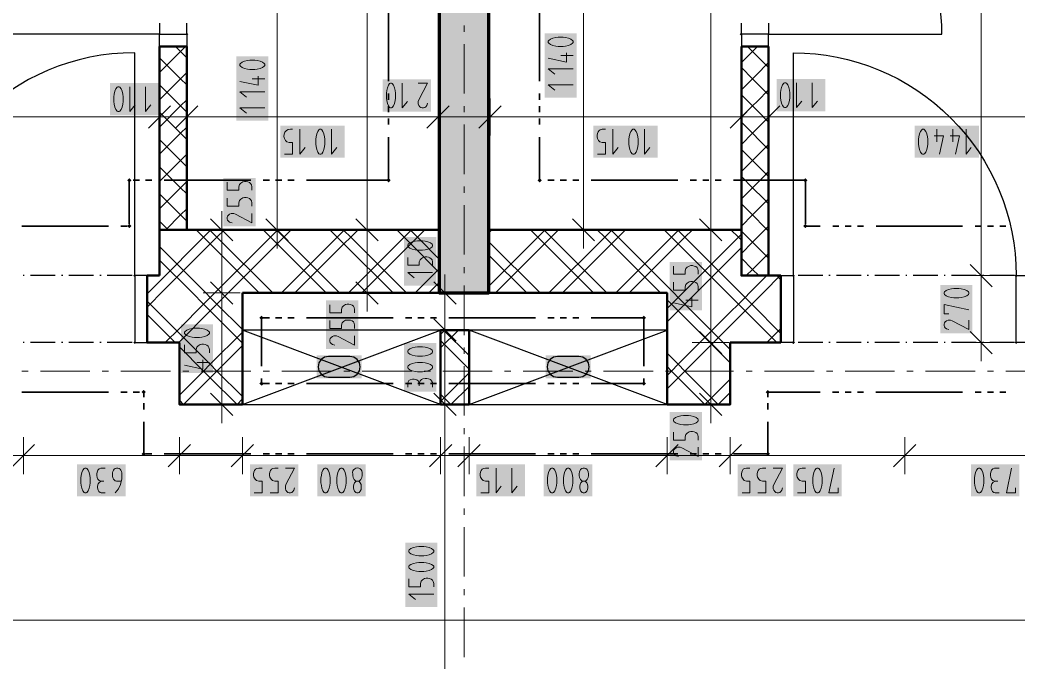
# Model space of a CAD drawing. Header units: millimetres. Extents: x 0 to 594, y 0 to 420.
# Drawn here: x 276.3 to 313.22, y 226.79 to 250.53 of the extents above; entities that cross this region are included whole.
import ezdxf

# ---------------------------------------------------------------- set-up
doc = ezdxf.new("R2010")
doc.units = ezdxf.units.MM
doc.header["$LTSCALE"] = 8
for name, color, linetype in [('PDF_Dvere', 7, 'Continuous'), ('PDF_Koty delkove', 7, 'Continuous'), ('PDF_Osy hlavni', 7, 'Continuous'), ('PDF_Pozarni useky', 7, 'Continuous'), ('PDF_Pricky zdene', 7, 'Continuous'), ('PDF_Rozvadece', 7, 'Continuous'), ('PDF_Steny akusticke', 7, 'Continuous'), ('PDF_Steny obvodove nosne', 7, 'Continuous')]:
    doc.layers.add(name, color=color, linetype=linetype)

msp = doc.modelspace()

# ---------------------------------------------------------------- linework, layer by layer
at = {"layer": 'PDF_Dvere', "lineweight": 25}
for points in [[(281.465, 250.415), (281.465, 250.005), (275.054, 250.005, -0.414213), (281.465, 256.416)], [(303.996, 250.415), (303.996, 250.005), (310.407, 250.005, 0.414214), (303.996, 256.416)], [(280.549, 241.075), (280.549, 249.318, 0.414213), (272.306, 241.075)], [(304.911, 241.075), (304.911, 249.318, -0.414214), (313.154, 241.075)]]:
    msp.add_lwpolyline(points, format="xyb", dxfattribs=at)
for points in [[(282.472, 250.005), (282.472, 250.415)], [(302.988, 250.005), (302.988, 250.415)], [(276.462, 241.075), (276.417, 241.075)], [(277.607, 241.075), (276.691, 241.075)], [(277.882, 241.075), (277.836, 241.075)], [(279.027, 241.075), (278.111, 241.075)], [(279.302, 241.075), (279.256, 241.075)], [(280.447, 241.075), (279.531, 241.075)], [(306, 241.075), (305.084, 241.075)], [(306.274, 241.075), (306.229, 241.075)], [(307.419, 241.075), (306.503, 241.075)], [(307.694, 241.075), (307.648, 241.075)], [(308.839, 241.075), (307.923, 241.075)], [(309.114, 241.075), (309.068, 241.075)], [(310.258, 241.075), (309.342, 241.075)], [(310.533, 241.075), (310.487, 241.075)], [(311.678, 241.075), (310.762, 241.075)], [(311.953, 241.075), (311.907, 241.075)], [(313.098, 241.075), (312.182, 241.075)], [(276.462, 238.603), (276.417, 238.603)], [(277.607, 238.603), (276.691, 238.603)], [(277.882, 238.603), (277.836, 238.603)], [(279.027, 238.603), (278.111, 238.603)], [(279.302, 238.603), (279.256, 238.603)], [(280.447, 238.603), (279.531, 238.603)], [(306, 238.603), (305.084, 238.603)], [(306.274, 238.603), (306.229, 238.603)], [(307.419, 238.603), (306.503, 238.603)], [(307.694, 238.603), (307.648, 238.603)], [(308.839, 238.603), (307.923, 238.603)], [(309.114, 238.603), (309.068, 238.603)], [(310.258, 238.603), (309.342, 238.603)], [(310.533, 238.603), (310.487, 238.603)], [(311.678, 238.603), (310.762, 238.603)], [(311.953, 238.603), (311.907, 238.603)], [(313.098, 238.603), (312.182, 238.603)]]:
    msp.add_lwpolyline(points, dxfattribs=at)
for points in [[(282.472, 250.005), (282.472, 249.547), (281.465, 249.547), (281.465, 250.005)], [(302.988, 250.005), (302.988, 249.547), (303.996, 249.547), (303.996, 250.005)], [(280.549, 238.603), (281.007, 238.603), (281.007, 241.075), (280.549, 241.075)], [(304.911, 238.603), (304.454, 238.603), (304.454, 241.075), (304.911, 241.075)], [(313.612, 238.603), (313.154, 238.603), (313.154, 241.075), (313.612, 241.075)]]:
    msp.add_lwpolyline(points, close=True, dxfattribs=at)
at = {"layer": 'PDF_Dvere', "lineweight": 25, "transparency": 33554559}
for points in [[(281.465, 249.948), (281.408, 250.005), (281.522, 250.005), (281.465, 250.062)], [(282.472, 249.948), (282.415, 250.005), (282.53, 250.005), (282.472, 250.062)], [(302.988, 249.948), (302.931, 250.005), (303.045, 250.005), (302.988, 250.062)], [(303.996, 249.948), (303.938, 250.005), (304.053, 250.005), (303.996, 250.062)], [(280.606, 241.075), (280.549, 241.018), (280.549, 241.133), (280.492, 241.075)], [(304.969, 241.075), (304.911, 241.018), (304.911, 241.133), (304.854, 241.075)], [(313.212, 241.075), (313.154, 241.018), (313.154, 241.133), (313.097, 241.075)], [(280.606, 238.603), (280.549, 238.545), (280.549, 238.66), (280.492, 238.603)], [(304.969, 238.603), (304.911, 238.545), (304.911, 238.66), (304.854, 238.603)], [(313.212, 238.603), (313.154, 238.545), (313.154, 238.66), (313.097, 238.603)]]:
    msp.add_solid(points, dxfattribs=at)
at = {"layer": 'PDF_Koty delkove', "lineweight": 18}
for points in [[(301.853, 236.313), (301.853, 238.603), (301.853, 242.77), (301.853, 262.278), (301.853, 263.606), (301.853, 269.559), (301.853, 313.476), (301.853, 314.162)], [(311.858, 241.075), (311.858, 245.379), (311.858, 268.231), (311.858, 269.559), (311.858, 288.838)], [(289.14, 240.434), (289.14, 242.77), (289.14, 243.491), (289.14, 262.278), (289.14, 263.606)], [(285.814, 242.77), (285.814, 253.211), (285.814, 262.278)], [(297.149, 242.77), (297.149, 253.211), (297.149, 262.278)], [(296.518, 249.309), (296.518, 248.966), (295.846, 249.113)], [(296.762, 249.211), (296.304, 249.211)], [(296.762, 248.722), (295.846, 248.722), (296.09, 248.526)], [(285.111, 248.455), (285.111, 248.113), (284.44, 248.26)], [(285.356, 248.358), (284.898, 248.358)], [(289.856, 247.825), (289.856, 247.642), (289.869, 247.552), (289.893, 247.444), (289.93, 247.353), (289.978, 247.292), (290.003, 247.277), (290.051, 247.277), (290.076, 247.292), (290.125, 247.353), (290.162, 247.444), (290.187, 247.552), (290.199, 247.642), (290.199, 247.825), (290.187, 247.917), (290.162, 248.024), (290.125, 248.116), (290.076, 248.177), (290.051, 248.193), (290.003, 248.193), (289.978, 248.177), (289.93, 248.116), (289.893, 248.024), (289.869, 247.917), (289.856, 247.825)], [(290.443, 248.193), (290.443, 247.277), (290.639, 247.52)], [(291.03, 248.193), (291.373, 248.193), (291.055, 247.582), (291.03, 247.52), (291.03, 247.429), (291.055, 247.368), (291.091, 247.323), (291.128, 247.292), (291.177, 247.277), (291.226, 247.277), (291.275, 247.292), (291.312, 247.323), (291.348, 247.368), (291.373, 247.459)], [(296.762, 248.134), (295.846, 248.134), (296.09, 247.939)], [(305.024, 248.205), (305.024, 247.289), (305.219, 247.532)], [(305.611, 248.205), (305.611, 247.289), (305.807, 247.532)], [(280.362, 248.06), (280.362, 247.144), (280.558, 247.387)], [(280.95, 248.06), (280.95, 247.144), (281.145, 247.387)], [(285.356, 247.868), (284.44, 247.868), (284.683, 247.673)], [(281.465, 247.631), (281.465, 246.944), (281.465, 246.257)], [(282.472, 247.631), (282.472, 246.944), (282.472, 246.257)], [(291.769, 247.631), (291.769, 246.944), (291.769, 246.257)], [(293.692, 247.631), (293.692, 246.944), (293.692, 246.257)], [(302.988, 247.631), (302.988, 246.944), (302.988, 246.257)], [(303.996, 247.631), (303.996, 246.944), (303.996, 246.257)], [(281.877, 247.356), (281.053, 246.532)], [(282.885, 247.356), (282.06, 246.532)], [(285.356, 247.281), (284.44, 247.281), (284.683, 247.086)], [(292.181, 247.356), (291.356, 246.532)], [(294.104, 247.356), (293.28, 246.532)], [(303.4, 247.356), (302.576, 246.532)], [(304.408, 247.356), (303.583, 246.532)], [(317.184, 246.944), (311.05, 246.944), (310.736, 246.944), (307.205, 246.944), (304.151, 246.944), (303.996, 246.944), (302.988, 246.944), (293.692, 246.944), (291.769, 246.944), (282.472, 246.944), (281.465, 246.944), (268.276, 246.944)], [(286.655, 246.486), (286.655, 245.57), (286.851, 245.814)], [(287.83, 246.486), (287.83, 245.57), (288.025, 245.814)], [(297.672, 245.57), (297.966, 245.57), (297.966, 245.997), (297.843, 245.997), (297.758, 246.028), (297.709, 246.074), (297.661, 246.15), (297.648, 246.21), (297.648, 246.272), (297.661, 246.333), (297.685, 246.394), (297.722, 246.439), (297.77, 246.471), (297.843, 246.486), (297.966, 246.486)], [(298.235, 246.486), (298.235, 245.57), (298.43, 245.814)], [(299.165, 245.936), (299.165, 246.119), (299.153, 246.21), (299.128, 246.318), (299.091, 246.409), (299.043, 246.471), (299.018, 246.486), (298.969, 246.486), (298.944, 246.471), (298.896, 246.409), (298.859, 246.318), (298.835, 246.21), (298.822, 246.119)], [(299.409, 246.486), (299.409, 245.57), (299.605, 245.814)], [(309.806, 246.409), (309.758, 246.471), (309.733, 246.486), (309.685, 246.486), (309.66, 246.471), (309.611, 246.409), (309.574, 246.318), (309.55, 246.21), (309.538, 246.119)], [(309.538, 246.119), (309.538, 245.936), (309.55, 245.845), (309.574, 245.738), (309.611, 245.646), (309.66, 245.585), (309.685, 245.57), (309.733, 245.57), (309.758, 245.585), (309.806, 245.646), (309.843, 245.738), (309.868, 245.845), (309.88, 245.936), (309.88, 246.119), (309.868, 246.21), (309.843, 246.318), (309.806, 246.409)], [(310.222, 246.486), (310.222, 246.028)], [(310.81, 246.486), (310.81, 246.028)], [(311.299, 246.486), (311.299, 245.57), (311.494, 245.814)], [(298.822, 246.119), (298.822, 245.936), (298.835, 245.845), (298.859, 245.738), (298.896, 245.646), (298.944, 245.585), (298.969, 245.57), (299.018, 245.57), (299.043, 245.585), (299.091, 245.646), (299.128, 245.738), (299.153, 245.845), (299.165, 245.936)], [(310.125, 246.242), (310.468, 246.242), (310.32, 245.57)], [(310.712, 246.242), (311.055, 246.242), (310.907, 245.57)], [(283.967, 244.527), (283.967, 244.234), (284.393, 244.234), (284.393, 244.356), (284.425, 244.441), (284.47, 244.49), (284.546, 244.539), (284.607, 244.551), (284.668, 244.551), (284.73, 244.539), (284.79, 244.515), (284.836, 244.478), (284.867, 244.429), (284.883, 244.356), (284.883, 244.234)], [(283.967, 243.94), (283.967, 243.646), (284.393, 243.646), (284.393, 243.769), (284.425, 243.854), (284.47, 243.903), (284.546, 243.952), (284.607, 243.964), (284.668, 243.964), (284.73, 243.952), (284.79, 243.928), (284.836, 243.891), (284.867, 243.842), (284.883, 243.769), (284.883, 243.646)], [(283.767, 242.77), (283.767, 243.457)], [(284.883, 243.377), (284.883, 243.034), (284.272, 243.353), (284.21, 243.377), (284.119, 243.377), (284.058, 243.353), (284.012, 243.316), (283.981, 243.28), (283.967, 243.23), (283.967, 243.182), (283.981, 243.133), (284.012, 243.096), (284.058, 243.059), (284.149, 243.034)], [(284.179, 242.358), (283.355, 243.182)], [(286.226, 242.358), (285.402, 243.182)], [(289.552, 242.358), (288.728, 243.182)], [(297.561, 242.358), (296.737, 243.182)], [(302.265, 242.358), (301.441, 243.182)], [(284.454, 242.77), (283.767, 242.77), (283.08, 242.77)], [(283.767, 236.313), (283.767, 238.577), (283.767, 240.434), (283.767, 242.77)], [(286.501, 242.77), (285.814, 242.77), (285.127, 242.77)], [(285.814, 242.77), (285.814, 242.083)], [(289.827, 242.77), (289.14, 242.77), (288.453, 242.77)], [(297.836, 242.77), (297.149, 242.77), (296.462, 242.77)], [(297.149, 242.77), (297.149, 242.083)], [(302.54, 242.77), (301.853, 242.77), (301.166, 242.77)], [(291.195, 242.363), (291.012, 242.363), (290.922, 242.351), (290.814, 242.327), (290.723, 242.29), (290.661, 242.242), (290.647, 242.217), (290.647, 242.168), (290.661, 242.143), (290.723, 242.095), (290.814, 242.058), (290.922, 242.033)], [(290.922, 242.033), (291.012, 242.021), (291.195, 242.021), (291.287, 242.033), (291.394, 242.058), (291.486, 242.095), (291.547, 242.143), (291.563, 242.168), (291.563, 242.217), (291.547, 242.242), (291.486, 242.29), (291.394, 242.327), (291.287, 242.351), (291.195, 242.363)], [(290.647, 241.752), (290.647, 241.458), (291.074, 241.458), (291.074, 241.581), (291.105, 241.666), (291.15, 241.715), (291.227, 241.764), (291.287, 241.776), (291.348, 241.776), (291.41, 241.764), (291.47, 241.74), (291.516, 241.703), (291.547, 241.654), (291.563, 241.581), (291.563, 241.458)], [(312.271, 240.663), (311.446, 241.488)], [(291.563, 241.189), (290.647, 241.189), (290.89, 240.994)], [(292.021, 240.434), (292.021, 241.121)], [(300.479, 241.421), (300.479, 241.127), (300.906, 241.127), (300.906, 241.25), (300.937, 241.335), (300.983, 241.384), (301.059, 241.432), (301.119, 241.445), (301.181, 241.445), (301.242, 241.432)], [(301.242, 241.432), (301.302, 241.408), (301.348, 241.371), (301.379, 241.323), (301.395, 241.25), (301.395, 241.127)], [(284.179, 240.022), (283.355, 240.846)], [(289.552, 240.022), (288.728, 240.846)], [(292.433, 240.022), (291.608, 240.846)], [(300.479, 240.833), (300.479, 240.54), (300.906, 240.54), (300.906, 240.662), (300.937, 240.748), (300.983, 240.797), (301.059, 240.845), (301.119, 240.858), (301.181, 240.858), (301.242, 240.845), (301.302, 240.821), (301.348, 240.784), (301.379, 240.736), (301.395, 240.662), (301.395, 240.54)], [(312.545, 241.075), (311.858, 241.075), (311.172, 241.075)], [(311.858, 238.603), (311.858, 241.075)], [(284.454, 240.434), (283.767, 240.434), (283.08, 240.434)], [(289.827, 240.434), (289.14, 240.434), (288.453, 240.434)], [(289.14, 240.434), (289.14, 239.747)], [(292.707, 240.434), (292.021, 240.434), (291.334, 240.434)], [(292.021, 218.453), (292.021, 219.735), (292.021, 220.651), (292.021, 222.575), (292.021, 236.313), (292.021, 239.06), (292.021, 240.434)], [(311.033, 240.598), (310.85, 240.598), (310.759, 240.585), (310.652, 240.561), (310.561, 240.524), (310.499, 240.476), (310.485, 240.451), (310.485, 240.402), (310.499, 240.377), (310.561, 240.329), (310.652, 240.292), (310.759, 240.267), (310.85, 240.255), (311.033, 240.255), (311.125, 240.267), (311.232, 240.292), (311.324, 240.329), (311.385, 240.377)], [(311.385, 240.377), (311.401, 240.402), (311.401, 240.451), (311.385, 240.476), (311.324, 240.524), (311.232, 240.561), (311.125, 240.585), (311.033, 240.598)], [(287.766, 239.998), (287.766, 239.705), (288.193, 239.705), (288.193, 239.827), (288.224, 239.912), (288.27, 239.961), (288.346, 240.01)], [(288.346, 240.01), (288.406, 240.022), (288.468, 240.022), (288.529, 240.01), (288.589, 239.986), (288.635, 239.949), (288.666, 239.901), (288.682, 239.827), (288.682, 239.705)], [(301.15, 240.271), (301.15, 239.928), (300.479, 240.075)], [(301.395, 240.173), (300.937, 240.173)], [(310.667, 239.668), (310.485, 239.668), (310.485, 240.01), (311.401, 239.815)], [(287.766, 239.411), (287.766, 239.118), (288.193, 239.118), (288.193, 239.24), (288.224, 239.325), (288.27, 239.374), (288.346, 239.423), (288.406, 239.435), (288.468, 239.435), (288.529, 239.423), (288.589, 239.399), (288.635, 239.362), (288.666, 239.313), (288.682, 239.24), (288.682, 239.118)], [(292.433, 238.648), (291.608, 239.473)], [(311.401, 239.423), (311.401, 239.081), (310.79, 239.399), (310.728, 239.423), (310.637, 239.423), (310.576, 239.399), (310.53, 239.362), (310.499, 239.326), (310.485, 239.277), (310.485, 239.228), (310.499, 239.179), (310.53, 239.142), (310.576, 239.106), (310.667, 239.081)], [(282.942, 239.132), (282.758, 239.132), (282.668, 239.12), (282.561, 239.095), (282.469, 239.059), (282.408, 239.01), (282.393, 238.985), (282.393, 238.937), (282.408, 238.912), (282.469, 238.864), (282.561, 238.827), (282.668, 238.802), (282.758, 238.789), (282.942, 238.789), (283.033, 238.802), (283.14, 238.827), (283.232, 238.864), (283.293, 238.912), (283.309, 238.937), (283.309, 238.985), (283.293, 239.01), (283.232, 239.059), (283.14, 239.095)], [(283.14, 239.095), (283.033, 239.12), (282.942, 239.132)], [(292.707, 239.06), (292.021, 239.06), (291.334, 239.06)], [(302.265, 238.19), (301.441, 239.015)], [(312.271, 238.19), (311.446, 239.015)], [(282.393, 238.521), (282.393, 238.227), (282.82, 238.227), (282.82, 238.35), (282.851, 238.435), (282.897, 238.484), (282.973, 238.533), (283.033, 238.545), (283.095, 238.545), (283.156, 238.533), (283.216, 238.508), (283.262, 238.472), (283.293, 238.423), (283.309, 238.35), (283.309, 238.227)], [(288.682, 238.848), (288.682, 238.505), (288.071, 238.824), (288.01, 238.848), (287.918, 238.848), (287.858, 238.824), (287.812, 238.787), (287.781, 238.751), (287.766, 238.701), (287.766, 238.653), (287.781, 238.604), (287.812, 238.567), (287.858, 238.53), (287.948, 238.505)], [(302.54, 238.603), (301.853, 238.603), (301.166, 238.603)], [(312.545, 238.603), (311.858, 238.603), (311.172, 238.603)], [(311.858, 238.603), (311.858, 237.916)], [(291.012, 238.445), (290.922, 238.433), (290.814, 238.409), (290.723, 238.372), (290.661, 238.323), (290.647, 238.298), (290.647, 238.25), (290.661, 238.225), (290.723, 238.177), (290.814, 238.14), (290.922, 238.115), (291.012, 238.103), (291.195, 238.103), (291.287, 238.115), (291.394, 238.14), (291.486, 238.177), (291.547, 238.225), (291.563, 238.25), (291.563, 238.298), (291.547, 238.323), (291.486, 238.372), (291.394, 238.409), (291.287, 238.433), (291.195, 238.445)], [(291.195, 238.445), (291.012, 238.445)], [(283.064, 237.958), (283.064, 237.615), (282.393, 237.763)], [(283.309, 237.86), (282.851, 237.86)], [(290.647, 236.953), (290.647, 237.1), (290.661, 237.149), (290.693, 237.198), (290.738, 237.223), (290.829, 237.247), (290.89, 237.247), (290.982, 237.223), (291.043, 237.173), (291.074, 237.1), (291.074, 237.002)], [(291.563, 236.953), (291.563, 237.124), (291.531, 237.185), (291.486, 237.234), (291.41, 237.259), (291.348, 237.271), (291.287, 237.271), (291.211, 237.259), (291.15, 237.234), (291.105, 237.185), (291.074, 237.1)], [(284.179, 235.901), (283.355, 236.725)], [(292.433, 235.901), (291.608, 236.725)], [(302.265, 235.901), (301.441, 236.725)], [(284.454, 236.313), (283.767, 236.313), (283.08, 236.313)], [(283.767, 236.313), (283.767, 235.626)], [(292.707, 236.313), (292.021, 236.313), (291.334, 236.313)], [(302.54, 236.313), (301.853, 236.313), (301.166, 236.313)], [(301.853, 236.313), (301.853, 235.626)], [(300.479, 235.29), (300.479, 234.996), (300.906, 234.996), (300.906, 235.119), (300.937, 235.204), (300.983, 235.253), (301.059, 235.301), (301.119, 235.314), (301.181, 235.314), (301.242, 235.301), (301.302, 235.277), (301.348, 235.24), (301.379, 235.192), (301.395, 235.119), (301.395, 234.996)], [(276.84, 234.832), (276.015, 234.008)], [(276.428, 235.107), (276.428, 234.42), (276.428, 233.733)], [(282.61, 234.832), (281.786, 234.008)], [(282.198, 235.107), (282.198, 234.42), (282.198, 233.733)], [(284.945, 234.832), (284.121, 234.008)], [(284.533, 235.107), (284.533, 234.42), (284.533, 233.733)], [(292.272, 234.832), (291.448, 234.008)], [(291.86, 235.107), (291.86, 234.42), (291.86, 233.733)], [(293.326, 234.832), (292.501, 234.008)], [(292.913, 235.107), (292.913, 234.42), (292.913, 233.733)], [(300.653, 234.832), (299.828, 234.008)], [(300.24, 235.107), (300.24, 234.42), (300.24, 233.733)], [(302.988, 234.832), (302.164, 234.008)], [(302.576, 235.107), (302.576, 234.42), (302.576, 233.733)], [(309.445, 234.832), (308.621, 234.008)], [(309.033, 235.107), (309.033, 234.42), (309.033, 233.733)], [(301.395, 234.727), (301.395, 234.384), (300.784, 234.703), (300.723, 234.727), (300.631, 234.727), (300.571, 234.703), (300.525, 234.666), (300.494, 234.629), (300.479, 234.58), (300.479, 234.532), (300.494, 234.482), (300.525, 234.446), (300.571, 234.409), (300.661, 234.384)], [(409.093, 234.42), (398.881, 234.42), (391.828, 234.42), (385.142, 234.42), (315.719, 234.42), (309.033, 234.42), (302.576, 234.42), (300.24, 234.42), (292.913, 234.42), (291.86, 234.42), (284.533, 234.42), (282.198, 234.42), (276.428, 234.42), (225.78, 234.42)], [(279.288, 233.962), (279.227, 233.931), (279.178, 233.885), (279.154, 233.809), (279.141, 233.748), (279.141, 233.686), (279.154, 233.61), (279.178, 233.55), (279.227, 233.504), (279.312, 233.473)], [(279.459, 233.962), (279.288, 233.962)], [(280.046, 233.473), (279.875, 233.473), (279.826, 233.489), (279.789, 233.519), (279.765, 233.55), (279.741, 233.595), (279.728, 233.656), (279.728, 233.778), (279.741, 233.839), (279.765, 233.885), (279.789, 233.915), (279.826, 233.946), (279.875, 233.962), (279.923, 233.962), (279.973, 233.946), (280.009, 233.915), (280.034, 233.885), (280.059, 233.839), (280.071, 233.778), (280.071, 233.565), (280.022, 233.351), (279.948, 233.198), (279.826, 233.046)], [(284.969, 233.046), (285.263, 233.046), (285.263, 233.473), (285.14, 233.473), (285.055, 233.504), (285.006, 233.55), (284.958, 233.626), (284.945, 233.686), (284.945, 233.748), (284.958, 233.809), (284.982, 233.87), (285.018, 233.915), (285.067, 233.946), (285.14, 233.962), (285.263, 233.962)], [(285.556, 233.046), (285.85, 233.046), (285.85, 233.473), (285.727, 233.473), (285.642, 233.504), (285.593, 233.55), (285.545, 233.626), (285.532, 233.686), (285.532, 233.748), (285.545, 233.809), (285.569, 233.87), (285.606, 233.915)], [(285.606, 233.915), (285.654, 233.946), (285.727, 233.962), (285.85, 233.962)], [(286.119, 233.962), (286.462, 233.962), (286.143, 233.351), (286.119, 233.29), (286.119, 233.198), (286.143, 233.138), (286.18, 233.092), (286.217, 233.061), (286.266, 233.046), (286.314, 233.046), (286.364, 233.061), (286.4, 233.092), (286.437, 233.138), (286.462, 233.228)], [(288.025, 233.595), (288.025, 233.412), (288.038, 233.321), (288.062, 233.214), (288.099, 233.122), (288.147, 233.061), (288.172, 233.046), (288.22, 233.046), (288.245, 233.061), (288.294, 233.122), (288.33, 233.214), (288.355, 233.321), (288.368, 233.412), (288.368, 233.595), (288.355, 233.686), (288.33, 233.794), (288.294, 233.885), (288.245, 233.946), (288.22, 233.962), (288.172, 233.962), (288.147, 233.946), (288.099, 233.885), (288.062, 233.794)], [(288.062, 233.794), (288.038, 233.686), (288.025, 233.595)], [(293.35, 233.046), (293.643, 233.046), (293.643, 233.473), (293.521, 233.473), (293.435, 233.504), (293.386, 233.55), (293.338, 233.626), (293.325, 233.686), (293.325, 233.748), (293.338, 233.809), (293.362, 233.87), (293.399, 233.915), (293.447, 233.946), (293.521, 233.962), (293.643, 233.962)], [(293.912, 233.962), (293.912, 233.046), (294.108, 233.29)], [(294.5, 233.962), (294.5, 233.046), (294.695, 233.29)], [(295.855, 233.214), (295.892, 233.122), (295.94, 233.061), (295.965, 233.046), (296.014, 233.046), (296.039, 233.061), (296.087, 233.122), (296.124, 233.214), (296.149, 233.321), (296.161, 233.412), (296.161, 233.595), (296.149, 233.686), (296.124, 233.794), (296.087, 233.885), (296.039, 233.946), (296.014, 233.962), (295.965, 233.962), (295.94, 233.946), (295.892, 233.885), (295.855, 233.794), (295.831, 233.686), (295.818, 233.595)], [(296.993, 233.748), (296.993, 233.686), (297.005, 233.61), (297.041, 233.534), (297.09, 233.489), (297.114, 233.473), (297.213, 233.473), (297.237, 233.489), (297.286, 233.534), (297.323, 233.61), (297.335, 233.686), (297.335, 233.748), (297.323, 233.824), (297.286, 233.901), (297.237, 233.946), (297.188, 233.962), (297.139, 233.962)], [(297.139, 233.962), (297.09, 233.946), (297.041, 233.901), (297.005, 233.824), (296.993, 233.748)], [(303.012, 233.046), (303.306, 233.046), (303.306, 233.473), (303.183, 233.473), (303.098, 233.504), (303.049, 233.55), (303, 233.626), (302.988, 233.686), (302.988, 233.748), (303, 233.809), (303.025, 233.87), (303.061, 233.915), (303.11, 233.946), (303.183, 233.962), (303.306, 233.962)], [(303.599, 233.046), (303.893, 233.046), (303.893, 233.473), (303.77, 233.473), (303.685, 233.504), (303.636, 233.55), (303.587, 233.626), (303.575, 233.686), (303.575, 233.748), (303.587, 233.809), (303.612, 233.87), (303.648, 233.915), (303.697, 233.946), (303.77, 233.962), (303.893, 233.962)], [(304.162, 233.962), (304.505, 233.962), (304.186, 233.351), (304.162, 233.29), (304.162, 233.198), (304.186, 233.138), (304.223, 233.092), (304.26, 233.061)], [(305.07, 233.046), (305.364, 233.046), (305.364, 233.473), (305.241, 233.473), (305.156, 233.504), (305.107, 233.55), (305.058, 233.626), (305.046, 233.686), (305.046, 233.748), (305.058, 233.809), (305.083, 233.87), (305.119, 233.915), (305.168, 233.946), (305.241, 233.962), (305.364, 233.962)], [(306.563, 233.228), (306.563, 233.046), (306.22, 233.046), (306.415, 233.962)], [(311.617, 233.595), (311.617, 233.412), (311.63, 233.321), (311.654, 233.214), (311.691, 233.122), (311.739, 233.061), (311.764, 233.046), (311.812, 233.046), (311.837, 233.061), (311.886, 233.122), (311.923, 233.214), (311.948, 233.321), (311.96, 233.412), (311.96, 233.595), (311.948, 233.686), (311.923, 233.794), (311.886, 233.885), (311.837, 233.946), (311.812, 233.962), (311.764, 233.962), (311.739, 233.946), (311.691, 233.885), (311.654, 233.794)], [(311.654, 233.794), (311.63, 233.686), (311.617, 233.595)], [(312.522, 233.962), (312.351, 233.962), (312.29, 233.931), (312.241, 233.885), (312.217, 233.809), (312.204, 233.748), (312.204, 233.686), (312.217, 233.61), (312.241, 233.55), (312.29, 233.504), (312.375, 233.473)], [(313.134, 233.228), (313.134, 233.046), (312.791, 233.046), (312.987, 233.962)], [(279.459, 233.046), (279.312, 233.046), (279.263, 233.061), (279.215, 233.092), (279.19, 233.138), (279.165, 233.228), (279.165, 233.29), (279.19, 233.381), (279.239, 233.443), (279.312, 233.473), (279.41, 233.473)], [(288.832, 233.473), (288.857, 233.457), (288.893, 233.412), (288.918, 233.351), (288.93, 233.29), (288.93, 233.228), (288.918, 233.168), (288.893, 233.107), (288.844, 233.061), (288.807, 233.046), (288.759, 233.046), (288.722, 233.061), (288.673, 233.107), (288.649, 233.168), (288.637, 233.228), (288.637, 233.29), (288.649, 233.351), (288.673, 233.412), (288.71, 233.457), (288.734, 233.473)], [(295.818, 233.595), (295.818, 233.412), (295.831, 233.321), (295.855, 233.214)], [(297.213, 233.473), (297.237, 233.457), (297.274, 233.412), (297.298, 233.351), (297.31, 233.29), (297.31, 233.228), (297.298, 233.168), (297.274, 233.107), (297.224, 233.061), (297.188, 233.046), (297.139, 233.046), (297.103, 233.061), (297.053, 233.107), (297.029, 233.168), (297.017, 233.228), (297.017, 233.29), (297.029, 233.351), (297.053, 233.412), (297.09, 233.457), (297.114, 233.473)], [(312.522, 233.046), (312.375, 233.046), (312.326, 233.061), (312.278, 233.092), (312.253, 233.138), (312.229, 233.228), (312.229, 233.29), (312.253, 233.381), (312.302, 233.443), (312.375, 233.473), (312.473, 233.473)], [(304.26, 233.061), (304.309, 233.046), (304.357, 233.046), (304.406, 233.061), (304.443, 233.092), (304.48, 233.138), (304.505, 233.228)], [(291.239, 231.061), (291.056, 231.061), (290.965, 231.048), (290.858, 231.024), (290.766, 230.987), (290.705, 230.939), (290.69, 230.914), (290.69, 230.866), (290.705, 230.841), (290.766, 230.792), (290.858, 230.755), (290.965, 230.73), (291.056, 230.718), (291.239, 230.718), (291.33, 230.73), (291.438, 230.755), (291.529, 230.792), (291.591, 230.841), (291.606, 230.866), (291.606, 230.914)], [(291.606, 230.914), (291.591, 230.939), (291.529, 230.987), (291.438, 231.024), (291.33, 231.048), (291.239, 231.061)], [(290.69, 229.862), (290.69, 229.569), (291.117, 229.569), (291.117, 229.691), (291.148, 229.776), (291.194, 229.826), (291.27, 229.874), (291.33, 229.887)], [(291.33, 229.887), (291.392, 229.887), (291.453, 229.874), (291.514, 229.85), (291.559, 229.813), (291.591, 229.765), (291.606, 229.691), (291.606, 229.569)], [(291.606, 229.299), (290.69, 229.299), (290.934, 229.104)], [(492.987, 228.341), (475.377, 228.341), (472.422, 228.341), (457.634, 228.341), (456.306, 228.341), (177.604, 228.341)]]:
    msp.add_lwpolyline(points, dxfattribs=at)
for points in [[(296.395, 249.896), (296.212, 249.896), (296.121, 249.883), (296.014, 249.859), (295.922, 249.822), (295.861, 249.774), (295.846, 249.749), (295.846, 249.7), (295.861, 249.676), (295.922, 249.627), (296.014, 249.59), (296.121, 249.565), (296.212, 249.553), (296.395, 249.553), (296.487, 249.565), (296.594, 249.59), (296.685, 249.627), (296.747, 249.676), (296.762, 249.7), (296.762, 249.749), (296.747, 249.774), (296.685, 249.822), (296.594, 249.859), (296.487, 249.883)], [(284.988, 249.042), (284.805, 249.042), (284.715, 249.03), (284.607, 249.006), (284.516, 248.969), (284.455, 248.921), (284.44, 248.896), (284.44, 248.847), (284.455, 248.822), (284.516, 248.774), (284.607, 248.737), (284.715, 248.712), (284.805, 248.7), (284.988, 248.7), (285.08, 248.712), (285.187, 248.737), (285.279, 248.774), (285.34, 248.822), (285.356, 248.847), (285.356, 248.896), (285.34, 248.921), (285.279, 248.969), (285.187, 249.006), (285.08, 249.03)], [(304.437, 247.837), (304.437, 247.654), (304.45, 247.563), (304.474, 247.456), (304.51, 247.365), (304.559, 247.303), (304.584, 247.289), (304.632, 247.289), (304.657, 247.303), (304.706, 247.365), (304.742, 247.456), (304.767, 247.563), (304.78, 247.654), (304.78, 247.837), (304.767, 247.929), (304.742, 248.036), (304.706, 248.128), (304.657, 248.189), (304.632, 248.205), (304.584, 248.205), (304.559, 248.189), (304.51, 248.128), (304.474, 248.036), (304.45, 247.929)], [(279.775, 247.692), (279.775, 247.509), (279.788, 247.419), (279.812, 247.311), (279.849, 247.22), (279.897, 247.159), (279.922, 247.144), (279.971, 247.144), (279.996, 247.159), (280.044, 247.22), (280.081, 247.311), (280.106, 247.419), (280.118, 247.509), (280.118, 247.692), (280.106, 247.784), (280.081, 247.891), (280.044, 247.983), (279.996, 248.044), (279.971, 248.06), (279.922, 248.06), (279.897, 248.044), (279.849, 247.983), (279.812, 247.891), (279.788, 247.784)], [(287.243, 246.119), (287.243, 245.936), (287.255, 245.845), (287.279, 245.738), (287.316, 245.646), (287.364, 245.585), (287.389, 245.57), (287.438, 245.57), (287.463, 245.585), (287.511, 245.646), (287.548, 245.738), (287.573, 245.845), (287.585, 245.936), (287.585, 246.119), (287.573, 246.21), (287.548, 246.318), (287.511, 246.409), (287.463, 246.471), (287.438, 246.486), (287.389, 246.486), (287.364, 246.471), (287.316, 246.409), (287.279, 246.318), (287.255, 246.21)], [(291.195, 237.858), (291.012, 237.858), (290.922, 237.846), (290.814, 237.821), (290.723, 237.785), (290.661, 237.736), (290.647, 237.711), (290.647, 237.663), (290.661, 237.638), (290.723, 237.59), (290.814, 237.553), (290.922, 237.528), (291.012, 237.515), (291.195, 237.515), (291.287, 237.528), (291.394, 237.553), (291.486, 237.59), (291.547, 237.638), (291.563, 237.663), (291.563, 237.711), (291.547, 237.736), (291.486, 237.785), (291.394, 237.821), (291.287, 237.846)], [(301.028, 235.901), (300.845, 235.901), (300.754, 235.888), (300.647, 235.864), (300.555, 235.828), (300.494, 235.779), (300.479, 235.754), (300.479, 235.706), (300.494, 235.681), (300.555, 235.632), (300.647, 235.596), (300.754, 235.571), (300.845, 235.558), (301.028, 235.558), (301.119, 235.571), (301.226, 235.596), (301.318, 235.632), (301.379, 235.681), (301.395, 235.706), (301.395, 235.754), (301.379, 235.779), (301.318, 235.828), (301.226, 235.864), (301.119, 235.888)], [(278.554, 233.595), (278.554, 233.412), (278.567, 233.321), (278.591, 233.214), (278.627, 233.122), (278.676, 233.061), (278.701, 233.046), (278.749, 233.046), (278.774, 233.061), (278.823, 233.122), (278.859, 233.214), (278.884, 233.321), (278.897, 233.412), (278.897, 233.595), (278.884, 233.686), (278.859, 233.794), (278.823, 233.885), (278.774, 233.946), (278.749, 233.962), (278.701, 233.962), (278.676, 233.946), (278.627, 233.885), (278.591, 233.794), (278.567, 233.686)], [(287.438, 233.595), (287.438, 233.412), (287.451, 233.321), (287.475, 233.214), (287.511, 233.122), (287.56, 233.061), (287.585, 233.046), (287.633, 233.046), (287.658, 233.061), (287.707, 233.122), (287.743, 233.214), (287.768, 233.321), (287.781, 233.412), (287.781, 233.595), (287.768, 233.686), (287.743, 233.794), (287.707, 233.885), (287.658, 233.946), (287.633, 233.962), (287.585, 233.962), (287.56, 233.946), (287.511, 233.885), (287.475, 233.794), (287.451, 233.686)], [(296.405, 233.595), (296.405, 233.412), (296.418, 233.321), (296.442, 233.214), (296.479, 233.122), (296.527, 233.061), (296.552, 233.046), (296.601, 233.046), (296.626, 233.061), (296.674, 233.122), (296.711, 233.214), (296.736, 233.321), (296.748, 233.412), (296.748, 233.595), (296.736, 233.686), (296.711, 233.794), (296.674, 233.885), (296.626, 233.946), (296.601, 233.962), (296.552, 233.962), (296.527, 233.946), (296.479, 233.885), (296.442, 233.794), (296.418, 233.686)], [(305.633, 233.595), (305.633, 233.412), (305.645, 233.321), (305.67, 233.214), (305.706, 233.122), (305.755, 233.061), (305.78, 233.046), (305.828, 233.046), (305.853, 233.061), (305.902, 233.122), (305.938, 233.214), (305.963, 233.321), (305.976, 233.412), (305.976, 233.595), (305.963, 233.686), (305.938, 233.794), (305.902, 233.885), (305.853, 233.946), (305.828, 233.962), (305.78, 233.962), (305.755, 233.946), (305.706, 233.885), (305.67, 233.794), (305.645, 233.686)], [(291.239, 230.474), (291.056, 230.474), (290.965, 230.461), (290.858, 230.437), (290.766, 230.4), (290.705, 230.352), (290.69, 230.327), (290.69, 230.278), (290.705, 230.253), (290.766, 230.205), (290.858, 230.168), (290.965, 230.143), (291.056, 230.131), (291.239, 230.131), (291.33, 230.143), (291.438, 230.168), (291.529, 230.205), (291.591, 230.253), (291.606, 230.278), (291.606, 230.327), (291.591, 230.352), (291.529, 230.4), (291.438, 230.437), (291.33, 230.461)]]:
    msp.add_lwpolyline(points, close=True, dxfattribs=at)
msp.add_lwpolyline([(286.093, 245.57), (286.386, 245.57), (286.386, 245.997), (286.264, 245.997), (286.178, 246.028), (286.129, 246.074, -0.753191), (286.386, 246.486)], format="xyb", dxfattribs=at)
msp.add_lwpolyline([(288.612, 233.748), (288.612, 233.686), (288.625, 233.61), (288.661, 233.534), (288.71, 233.489), (288.734, 233.473), (288.832, 233.473), (288.857, 233.489), (288.906, 233.534), (288.943, 233.61), (288.955, 233.686), (288.955, 233.748, 1.260189)], format="xyb", close=True, dxfattribs=at)
at = {"layer": 'PDF_Koty delkove', "color": 7, "lineweight": 18, "true_color": 0xffffff, "transparency": 33554559}
for points in [[(296.9, 247.654), (296.9, 250.033), (295.709, 247.654), (295.709, 250.033)], [(285.493, 246.801), (285.493, 249.18), (284.302, 246.801), (284.302, 249.18)], [(281.43, 248.197), (279.638, 248.197), (281.43, 247.006), (279.638, 247.006)], [(291.511, 248.33), (289.719, 248.33), (291.511, 247.139), (289.719, 247.139)], [(306.091, 248.342), (304.3, 248.342), (306.091, 247.151), (304.3, 247.151)], [(288.31, 246.623), (285.931, 246.623), (288.31, 245.433), (285.931, 245.433)], [(299.89, 246.623), (297.511, 246.623), (299.89, 245.433), (297.511, 245.433)], [(311.779, 246.623), (309.401, 246.623), (311.779, 245.433), (309.401, 245.433)], [(285.02, 242.897), (285.02, 244.688), (283.829, 242.897), (283.829, 244.688)], [(291.7, 240.709), (291.7, 242.5), (290.509, 240.709), (290.509, 242.5)], [(301.532, 239.79), (301.532, 241.582), (300.342, 239.79), (300.342, 241.582)], [(311.538, 238.943), (311.538, 240.735), (310.347, 238.943), (310.347, 240.735)], [(288.819, 238.368), (288.819, 240.16), (287.629, 238.368), (287.629, 240.16)], [(283.446, 237.478), (283.446, 239.269), (282.256, 237.478), (282.256, 239.269)], [(291.7, 236.791), (291.7, 238.582), (290.509, 236.791), (290.509, 238.582)], [(301.532, 234.247), (301.532, 236.038), (300.342, 234.247), (300.342, 236.038)], [(280.208, 234.099), (278.417, 234.099), (280.208, 232.909), (278.417, 232.909)], [(286.599, 234.099), (284.808, 234.099), (286.599, 232.909), (284.808, 232.909)], [(289.092, 234.099), (287.301, 234.099), (289.092, 232.909), (287.301, 232.909)], [(294.98, 234.099), (293.188, 234.099), (294.98, 232.909), (293.188, 232.909)], [(297.473, 234.099), (295.681, 234.099), (297.473, 232.909), (295.681, 232.909)], [(304.642, 234.099), (302.851, 234.099), (304.642, 232.909), (302.851, 232.909)], [(306.7, 234.099), (304.909, 234.099), (306.7, 232.909), (304.909, 232.909)], [(313.272, 234.099), (311.48, 234.099), (313.272, 232.909), (311.48, 232.909)], [(291.743, 228.819), (291.743, 231.198), (290.553, 228.819), (290.553, 231.198)]]:
    msp.add_solid(points, dxfattribs=at)
at = {"layer": 'PDF_Osy hlavni', "lineweight": 18}
for points in [[(292.73, 250.095), (292.73, 250.324)], [(292.73, 247.805), (292.73, 249.637)], [(292.73, 247.118), (292.73, 247.347)], [(292.73, 244.828), (292.73, 246.66)], [(292.73, 244.141), (292.73, 244.37)], [(292.73, 241.852), (292.73, 243.683)], [(292.73, 241.165), (292.73, 241.394)], [(292.73, 238.875), (292.73, 240.707)], [(292.73, 238.188), (292.73, 238.417)], [(276.6, 237.549), (276.371, 237.549)], [(278.89, 237.549), (277.058, 237.549)], [(279.576, 237.549), (279.347, 237.549)], [(281.866, 237.549), (280.034, 237.549)], [(282.553, 237.549), (282.324, 237.549)], [(284.843, 237.549), (283.011, 237.549)], [(285.53, 237.549), (285.301, 237.549)], [(287.819, 237.549), (285.988, 237.549)], [(288.506, 237.549), (288.277, 237.549)], [(290.796, 237.549), (288.964, 237.549)], [(291.483, 237.549), (291.254, 237.549)], [(293.773, 237.549), (291.941, 237.549)], [(292.73, 235.899), (292.73, 237.73)], [(294.459, 237.549), (294.231, 237.549)], [(296.749, 237.549), (294.917, 237.549)], [(297.436, 237.549), (297.207, 237.549)], [(299.726, 237.549), (297.894, 237.549)], [(300.413, 237.549), (300.184, 237.549)], [(302.702, 237.549), (300.871, 237.549)], [(303.389, 237.549), (303.16, 237.549)], [(305.679, 237.549), (303.847, 237.549)], [(306.366, 237.549), (306.137, 237.549)], [(308.656, 237.549), (306.824, 237.549)], [(309.342, 237.549), (309.114, 237.549)], [(311.632, 237.549), (309.8, 237.549)], [(312.319, 237.549), (312.09, 237.549)], [(314.609, 237.549), (312.777, 237.549)], [(292.73, 235.212), (292.73, 235.441)], [(292.73, 232.922), (292.73, 234.754)], [(292.73, 232.235), (292.73, 232.464)], [(292.73, 229.945), (292.73, 231.777)], [(292.73, 229.258), (292.73, 229.487)], [(292.73, 226.969), (292.73, 228.8)]]:
    msp.add_lwpolyline(points, dxfattribs=at)
at = {"layer": 'PDF_Pozarni useky', "lineweight": 35}
for points in [[(289.937, 248.263), (289.937, 251.468)], [(295.524, 248.263), (295.524, 251.468)], [(289.937, 247.576), (289.937, 247.805)], [(295.524, 247.576), (295.524, 247.805)], [(289.937, 247.118), (289.937, 247.347)], [(295.524, 247.118), (295.524, 247.347)], [(289.937, 246.66), (289.937, 246.889)], [(295.524, 246.66), (295.524, 246.889)], [(289.937, 246.202), (289.937, 244.602), (286.903, 244.602)], [(295.524, 244.602), (295.524, 246.202)], [(280.348, 242.997), (280.348, 244.602)], [(280.721, 244.602), (280.492, 244.602)], [(281.179, 244.602), (280.95, 244.602)], [(284.843, 244.602), (281.637, 244.602)], [(285.53, 244.602), (285.301, 244.602)], [(285.988, 244.602), (285.759, 244.602)], [(286.446, 244.602), (286.217, 244.602)], [(296.062, 244.602), (295.833, 244.602)], [(296.52, 244.602), (296.291, 244.602)], [(296.978, 244.602), (296.749, 244.602)], [(300.642, 244.602), (297.436, 244.602)], [(301.329, 244.602), (301.1, 244.602)], [(301.786, 244.602), (301.558, 244.602)], [(302.244, 244.602), (302.015, 244.602)], [(305.356, 242.997), (305.356, 244.602), (302.702, 244.602)], [(279.576, 242.907), (276.371, 242.907)], [(280.263, 242.907), (280.034, 242.907)], [(305.908, 242.907), (305.356, 242.907)], [(306.595, 242.907), (306.366, 242.907)], [(307.053, 242.907), (306.824, 242.907)], [(307.511, 242.907), (307.282, 242.907)], [(311.174, 242.907), (307.969, 242.907)], [(311.861, 242.907), (311.632, 242.907)], [(312.319, 242.907), (312.09, 242.907)], [(312.777, 242.907), (312.548, 242.907)], [(285.238, 237.73), (285.238, 239.518)], [(285.53, 239.518), (285.301, 239.518)], [(285.988, 239.518), (285.759, 239.518)], [(286.446, 239.518), (286.217, 239.518)], [(290.109, 239.518), (286.903, 239.518)], [(290.796, 239.518), (290.567, 239.518)], [(291.254, 239.518), (291.025, 239.518)], [(291.712, 239.518), (291.483, 239.518)], [(295.375, 239.518), (292.17, 239.518)], [(296.062, 239.518), (295.833, 239.518)], [(296.52, 239.518), (296.291, 239.518)], [(296.978, 239.518), (296.749, 239.518)], [(299.38, 239.518), (297.436, 239.518)], [(299.38, 237.73), (299.38, 239.518)], [(285.238, 237.082), (285.238, 237.272)], [(285.53, 237.082), (285.301, 237.082)], [(285.988, 237.082), (285.759, 237.082)], [(286.446, 237.082), (286.217, 237.082)], [(290.109, 237.082), (286.903, 237.082)], [(290.796, 237.082), (290.567, 237.082)], [(291.254, 237.082), (291.025, 237.082)], [(291.712, 237.082), (291.483, 237.082)], [(295.375, 237.082), (292.17, 237.082)], [(296.062, 237.082), (295.833, 237.082)], [(296.52, 237.082), (296.291, 237.082)], [(296.978, 237.082), (296.749, 237.082)], [(299.38, 237.272), (299.38, 237.082), (297.436, 237.082)], [(279.576, 236.771), (276.371, 236.771)], [(280.263, 236.771), (280.034, 236.771)], [(280.721, 236.771), (280.492, 236.771)], [(280.879, 236.585), (280.879, 236.771)], [(303.968, 236.585), (303.968, 236.771)], [(305.907, 236.771), (303.968, 236.771)], [(306.594, 236.771), (306.365, 236.771)], [(307.052, 236.771), (306.823, 236.771)], [(307.51, 236.771), (307.281, 236.771)], [(311.173, 236.771), (307.968, 236.771)], [(311.86, 236.771), (311.631, 236.771)], [(312.318, 236.771), (312.089, 236.771)], [(312.776, 236.771), (312.547, 236.771)], [(280.879, 236.128), (280.879, 236.356)], [(303.968, 236.128), (303.968, 236.356)], [(280.879, 234.481), (280.879, 235.67)], [(302.702, 234.481), (303.968, 234.481), (303.968, 235.67)], [(281.179, 234.481), (280.95, 234.481)], [(284.843, 234.481), (281.637, 234.481)], [(285.53, 234.481), (285.301, 234.481)], [(285.988, 234.481), (285.759, 234.481)], [(286.446, 234.481), (286.217, 234.481)], [(290.109, 234.481), (286.903, 234.481)], [(290.796, 234.481), (290.567, 234.481)], [(291.254, 234.481), (291.025, 234.481)], [(291.712, 234.481), (291.483, 234.481)], [(295.375, 234.481), (292.17, 234.481)], [(296.062, 234.481), (295.833, 234.481)], [(296.52, 234.481), (296.291, 234.481)], [(296.978, 234.481), (296.749, 234.481)], [(300.642, 234.481), (297.436, 234.481)], [(301.329, 234.481), (301.1, 234.481)], [(301.786, 234.481), (301.558, 234.481)], [(302.244, 234.481), (302.015, 234.481)]]:
    msp.add_lwpolyline(points, dxfattribs=at)
at = {"layer": 'PDF_Pozarni useky', "lineweight": 35, "transparency": 33554559}
for points in [[(280.348, 244.521), (280.267, 244.602), (280.428, 244.602), (280.348, 244.682)], [(280.428, 244.602), (280.348, 244.521), (280.348, 244.682), (280.267, 244.602)], [(290.017, 244.602), (289.937, 244.521), (289.937, 244.682), (289.857, 244.602)], [(289.937, 244.521), (289.857, 244.602), (290.017, 244.602), (289.937, 244.682)], [(295.604, 244.602), (295.524, 244.521), (295.524, 244.682), (295.444, 244.602)], [(295.524, 244.521), (295.444, 244.602), (295.604, 244.602), (295.524, 244.682)], [(305.436, 244.602), (305.356, 244.521), (305.356, 244.682), (305.276, 244.602)], [(305.356, 244.521), (305.276, 244.602), (305.436, 244.602), (305.356, 244.682)], [(280.428, 242.907), (280.348, 242.827), (280.348, 242.987), (280.267, 242.907)], [(280.348, 242.827), (280.267, 242.907), (280.428, 242.907), (280.348, 242.987)], [(305.436, 242.907), (305.356, 242.827), (305.356, 242.987), (305.276, 242.907)], [(305.356, 242.827), (305.276, 242.907), (305.436, 242.907), (305.356, 242.987)], [(285.319, 239.518), (285.238, 239.438), (285.238, 239.599), (285.158, 239.518)], [(285.238, 239.438), (285.158, 239.518), (285.319, 239.518), (285.238, 239.599)], [(299.38, 239.438), (299.299, 239.518), (299.46, 239.518), (299.38, 239.599)], [(299.46, 239.518), (299.38, 239.438), (299.38, 239.599), (299.299, 239.518)], [(285.319, 237.082), (285.238, 237.002), (285.238, 237.162), (285.158, 237.082)], [(285.238, 237.002), (285.158, 237.082), (285.319, 237.082), (285.238, 237.162)], [(299.46, 237.082), (299.38, 237.002), (299.38, 237.162), (299.299, 237.082)], [(299.38, 237.002), (299.299, 237.082), (299.46, 237.082), (299.38, 237.162)], [(280.879, 236.691), (280.799, 236.771), (280.959, 236.771), (280.879, 236.851)], [(280.959, 236.771), (280.879, 236.691), (280.879, 236.851), (280.799, 236.771)], [(303.968, 236.691), (303.888, 236.771), (304.048, 236.771), (303.968, 236.851)], [(304.048, 236.771), (303.968, 236.691), (303.968, 236.851), (303.888, 236.771)], [(280.959, 234.481), (280.879, 234.401), (280.879, 234.561), (280.799, 234.481)], [(280.879, 234.401), (280.799, 234.481), (280.959, 234.481), (280.879, 234.561)], [(303.968, 234.401), (303.888, 234.481), (304.048, 234.481), (303.968, 234.561)], [(304.048, 234.481), (303.968, 234.401), (303.968, 234.561), (303.888, 234.481)]]:
    msp.add_solid(points, dxfattribs=at)
at = {"layer": 'PDF_Pricky zdene', "lineweight": 9}
for points in [[(282.427, 249.547), (282.243, 249.364), (281.465, 248.586)], [(282.472, 249.135), (282.243, 249.364), (282.06, 249.547)], [(303.583, 249.547), (303.463, 249.427), (303.4, 249.364), (302.988, 248.952)], [(303.996, 248.769), (303.472, 249.293), (303.4, 249.364), (303.217, 249.547)], [(282.472, 248.128), (282.243, 248.357), (281.465, 249.135)], [(303.996, 248.952), (303.523, 248.48), (303.4, 248.357), (302.988, 247.944)], [(282.472, 248.586), (282.243, 248.357), (281.465, 247.578)], [(303.996, 247.761), (303.54, 248.217), (303.4, 248.357), (302.988, 248.769)], [(282.472, 247.12), (282.243, 247.349), (281.465, 248.128)], [(303.996, 246.754), (303.609, 247.141), (303.4, 247.349), (302.988, 247.761)], [(303.996, 247.944), (303.584, 247.533)], [(282.472, 247.578), (282.243, 247.349), (281.465, 246.571)], [(303.584, 247.533), (303.4, 247.349), (302.988, 246.937)], [(282.472, 246.113), (282.243, 246.342), (281.465, 247.12)], [(303.996, 245.746), (303.677, 246.065), (303.4, 246.342), (302.988, 246.754)], [(303.996, 246.937), (303.644, 246.586), (303.4, 246.342)], [(282.472, 246.571), (282.243, 246.342), (281.465, 245.563)], [(303.4, 246.342), (302.988, 245.93)], [(282.472, 245.105), (282.243, 245.334), (281.465, 246.113)], [(303.996, 245.93), (303.705, 245.639), (303.4, 245.334)], [(282.472, 245.563), (282.243, 245.334), (281.465, 244.556)], [(303.996, 244.739), (303.746, 244.988), (303.4, 245.334), (302.988, 245.746)], [(303.4, 245.334), (302.988, 244.922)], [(282.472, 244.098), (282.243, 244.327), (281.465, 245.105)], [(303.996, 244.922), (303.765, 244.691), (303.4, 244.327)], [(282.472, 244.556), (282.243, 244.327), (281.465, 243.548)], [(303.996, 243.731), (303.815, 243.912), (303.4, 244.327), (302.988, 244.739)], [(282.472, 243.09), (282.243, 243.319), (281.465, 244.098)], [(303.4, 244.327), (302.988, 243.915)], [(303.996, 242.724), (303.883, 242.836), (303.4, 243.319), (302.988, 243.731)], [(303.996, 243.915), (303.825, 243.744), (303.4, 243.319)], [(282.472, 243.548), (282.243, 243.319), (281.694, 242.77)], [(303.4, 243.319), (302.988, 242.907)], [(281.786, 242.77), (281.465, 243.09)], [(303.996, 241.717), (303.952, 241.76), (303.4, 242.312), (302.988, 242.724)], [(303.996, 242.907), (303.886, 242.797), (303.4, 242.312)], [(303.4, 242.312), (302.988, 241.9)], [(303.996, 241.9), (303.946, 241.85), (303.4, 241.304)], [(303.629, 241.075), (303.4, 241.304), (302.988, 241.717)], [(303.4, 241.304), (303.171, 241.075)]]:
    msp.add_lwpolyline(points, dxfattribs=at)
at = {"layer": 'PDF_Pricky zdene', "lineweight": 50}
for points in [[(282.472, 249.547), (282.472, 247.487), (282.472, 242.77), (281.465, 242.77), (281.465, 247.487), (281.465, 249.547), (282.472, 249.547)], [(302.988, 249.547), (303.996, 249.547)], [(302.988, 249.547), (302.988, 247.487), (302.988, 242.77), (302.988, 241.075), (303.354, 241.075), (303.996, 241.075), (303.996, 247.487), (303.996, 249.547)]]:
    msp.add_lwpolyline(points, dxfattribs=at)
at = {"layer": 'PDF_Rozvadece', "lineweight": 25}
for points in [[(291.86, 236.313), (291.86, 239.06), (284.533, 239.06), (284.533, 236.313)], [(300.24, 236.313), (300.24, 239.06), (292.913, 239.06), (292.913, 236.313)], [(287.711, 238.084), (287.565, 238.055), (287.442, 237.973), (287.359, 237.849), (287.33, 237.703), (287.359, 237.557), (287.442, 237.433), (287.565, 237.35), (287.711, 237.321), (288.505, 237.321), (288.651, 237.35), (288.775, 237.433), (288.857, 237.557), (288.886, 237.703), (288.857, 237.849), (288.775, 237.973), (288.651, 238.055), (288.505, 238.084)], [(296.183, 238.084), (296.037, 238.055), (295.914, 237.973), (295.831, 237.849), (295.802, 237.703), (295.831, 237.557), (295.914, 237.433), (296.037, 237.35), (296.183, 237.321), (296.977, 237.321), (297.123, 237.35), (297.246, 237.433), (297.329, 237.557), (297.358, 237.703), (297.329, 237.849), (297.246, 237.973), (297.123, 238.055), (296.977, 238.084)]]:
    msp.add_lwpolyline(points, close=True, dxfattribs=at)
for points in [[(284.533, 236.313), (291.86, 239.06)], [(291.86, 236.313), (284.533, 239.06)], [(292.913, 236.313), (300.24, 239.06)], [(300.24, 236.313), (292.913, 239.06)]]:
    msp.add_lwpolyline(points, dxfattribs=at)
at = {"layer": 'PDF_Rozvadece', "color": 7, "lineweight": 25, "true_color": 0xffffff, "transparency": 33554559}
for points in [[(288.946, 238.13), (287.283, 238.13), (288.946, 237.275), (287.283, 237.275)], [(297.418, 238.13), (295.755, 238.13), (297.418, 237.275), (295.755, 237.275)]]:
    msp.add_solid(points, dxfattribs=at)
at = {"layer": 'PDF_Steny akusticke', "lineweight": 50}
for points in [[(284.533, 240.434), (291.814, 240.434), (291.814, 242.77), (291.769, 242.77), (282.472, 242.77), (281.465, 242.77), (281.465, 241.075)], [(302.988, 241.075), (302.988, 242.77), (293.692, 242.77), (293.646, 242.77), (293.646, 240.434), (300.24, 240.434), (300.24, 236.313), (302.576, 236.313), (302.576, 238.603)], [(282.198, 238.603), (282.106, 238.603), (281.007, 238.603), (281.007, 241.075), (281.465, 241.075)], [(304.454, 241.075), (303.996, 241.075), (303.354, 241.075), (302.988, 241.075)], [(304.454, 241.075), (304.454, 238.603)], [(282.198, 238.603), (282.198, 236.313), (284.533, 236.313), (284.533, 240.434)], [(302.576, 238.603), (303.354, 238.603), (304.454, 238.603)]]:
    msp.add_lwpolyline(points, dxfattribs=at)
at = {"layer": 'PDF_Steny akusticke', "lineweight": 9}
for points in [[(283.095, 242.495), (282.82, 242.77)], [(283.095, 242.495), (283.343, 242.742)], [(285.651, 240.434), (283.59, 242.495), (283.343, 242.742), (283.315, 242.77)], [(283.343, 242.742), (283.37, 242.77)], [(283.59, 242.495), (283.865, 242.77)], [(285.815, 242.742), (285.568, 242.495), (285.293, 242.77)], [(288.123, 240.434), (286.063, 242.495), (285.815, 242.742), (285.788, 242.77)], [(285.815, 242.742), (285.843, 242.77)], [(286.063, 242.495), (286.337, 242.77)], [(288.261, 242.77), (288.288, 242.742), (288.041, 242.495), (287.766, 242.77)], [(288.288, 242.742), (288.316, 242.77)], [(290.596, 240.434), (288.536, 242.495), (288.288, 242.742)], [(288.536, 242.495), (288.81, 242.77)], [(290.514, 242.495), (290.239, 242.77)], [(290.514, 242.495), (290.761, 242.742), (290.789, 242.77)], [(291.814, 241.689), (291.008, 242.495), (290.761, 242.742), (290.734, 242.77)], [(291.008, 242.495), (291.283, 242.77)], [(293.646, 242.66), (293.756, 242.77)], [(295.46, 242.495), (295.185, 242.77)], [(295.46, 242.495), (295.707, 242.742), (295.734, 242.77)], [(295.954, 242.495), (295.707, 242.742), (295.679, 242.77)], [(295.872, 240.434), (297.932, 242.495), (298.18, 242.742), (298.207, 242.77)], [(295.954, 242.495), (296.229, 242.77)], [(299.993, 240.434), (298.18, 242.248), (297.932, 242.495), (297.658, 242.77)], [(300.488, 240.434), (298.427, 242.495), (298.18, 242.742), (298.152, 242.77)], [(298.345, 240.434), (300.405, 242.495), (300.653, 242.742), (300.68, 242.77)], [(298.427, 242.495), (298.702, 242.77)], [(302.576, 240.324), (302.466, 240.434), (300.653, 242.248), (300.405, 242.495), (300.131, 242.77)], [(302.961, 240.434), (300.9, 242.495), (300.653, 242.742), (300.625, 242.77)], [(300.817, 240.434), (302.878, 242.495), (302.988, 242.605)], [(300.9, 242.495), (301.175, 242.77)], [(302.988, 242.385), (302.878, 242.495), (302.603, 242.77)], [(281.007, 239.912), (281.117, 240.022), (281.529, 240.434), (283.343, 242.248), (283.095, 242.495), (281.465, 240.865), (281.007, 240.407)], [(283.343, 242.248), (283.59, 242.495)], [(285.156, 240.434), (283.343, 242.248)], [(287.629, 240.434), (285.815, 242.248), (285.568, 242.495), (283.507, 240.434)], [(284.002, 240.434), (285.815, 242.248)], [(285.815, 242.248), (286.063, 242.495)], [(286.475, 240.434), (288.288, 242.248), (288.041, 242.495), (285.98, 240.434)], [(290.102, 240.434), (288.288, 242.248), (288.536, 242.495)], [(288.948, 240.434), (290.761, 242.248), (290.514, 242.495), (288.453, 240.434)], [(290.761, 242.248), (291.008, 242.495)], [(291.814, 241.194), (290.761, 242.248)], [(293.893, 240.434), (295.707, 242.248), (295.46, 242.495), (293.646, 240.682)], [(295.542, 240.434), (293.646, 242.33)], [(297.52, 240.434), (295.707, 242.248), (295.954, 242.495), (298.015, 240.434)], [(296.366, 240.434), (298.18, 242.248)], [(298.18, 242.248), (298.427, 242.495)], [(298.839, 240.434), (300.653, 242.248)], [(300.653, 242.248), (300.9, 242.495)], [(283.507, 240.434), (283.343, 240.269), (283.178, 240.434), (281.465, 242.147)], [(295.047, 240.434), (293.646, 241.836)], [(301.312, 240.434), (302.988, 242.11)], [(282.683, 240.434), (281.465, 241.652)], [(290.926, 240.434), (291.814, 241.323)], [(291.421, 240.434), (291.814, 240.828)], [(302.576, 239.225), (303.125, 239.775), (303.373, 240.022), (303.827, 240.477), (304.426, 241.075)], [(303.125, 240.269), (303.306, 240.45), (303.931, 241.075)], [(304.454, 240.92), (304.298, 241.075)], [(282.198, 238.63), (283.343, 239.775), (283.59, 240.022), (284.002, 240.434)], [(284.533, 238.584), (283.343, 239.775), (283.095, 240.022), (282.683, 240.434)], [(300.24, 239.857), (300.405, 240.022), (300.653, 240.269), (300.817, 240.434)], [(300.24, 239.363), (300.653, 239.775), (300.9, 240.022), (301.312, 240.434)], [(302.576, 238.346), (300.9, 240.022), (300.653, 240.269), (300.488, 240.434)], [(304.454, 238.941), (303.373, 240.022), (303.125, 240.269), (302.961, 240.434)], [(282.198, 238.941), (281.117, 240.022), (281.007, 240.132)], [(284.533, 239.079), (283.59, 240.022), (283.343, 240.269), (283.095, 240.022), (282.198, 239.125)], [(302.576, 237.852), (300.653, 239.775), (300.405, 240.022), (300.24, 240.187)], [(304.298, 238.603), (303.125, 239.775), (302.878, 240.022), (302.576, 240.324)], [(302.576, 239.72), (302.878, 240.022)], [(302.878, 240.022), (303.125, 240.269)], [(282.042, 238.603), (281.007, 239.637)], [(300.24, 237.384), (300.405, 237.549), (300.653, 237.797), (302.576, 239.72)], [(281.676, 238.603), (282.198, 239.125)], [(282.198, 236.652), (283.095, 237.549), (283.343, 237.797), (284.533, 238.987)], [(284.533, 236.606), (283.59, 237.549), (283.343, 237.797), (282.198, 238.941)], [(291.86, 238.896), (292.025, 239.06)], [(291.86, 238.401), (292.52, 239.06)], [(292.913, 238.117), (291.97, 239.06)], [(300.24, 236.89), (300.653, 237.302), (300.9, 237.549), (302.576, 239.225)], [(303.931, 238.603), (304.454, 239.125)], [(282.17, 238.603), (282.198, 238.63)], [(292.913, 237.623), (291.86, 238.676)], [(304.426, 238.603), (304.454, 238.63)], [(284.533, 238.493), (283.59, 237.549), (283.343, 237.302), (282.353, 236.313), (282.198, 236.469)], [(284.533, 236.514), (284.332, 236.313), (283.343, 237.302), (283.095, 237.549), (282.198, 238.447)], [(302.576, 236.752), (302.136, 236.313), (300.9, 237.549), (300.653, 237.797), (300.24, 238.209)], [(291.86, 236.423), (292.913, 237.476)], [(302.576, 237.247), (301.642, 236.313), (300.653, 237.302), (300.405, 237.549), (300.24, 237.714)], [(292.245, 236.313), (291.86, 236.697)], [(292.245, 236.313), (292.913, 236.981)]]:
    msp.add_lwpolyline(points, dxfattribs=at)
at = {"layer": 'PDF_Steny akusticke', "lineweight": 50}
msp.add_lwpolyline([(292.913, 239.06), (291.86, 239.06), (291.86, 236.313), (292.913, 236.313)], close=True, dxfattribs=at)
at = {"layer": 'PDF_Steny obvodove nosne', "lineweight": 70}
msp.add_lwpolyline([(293.646, 313.613), (293.692, 313.613), (294.516, 313.613), (294.516, 315.628), (293.646, 315.628), (291.814, 315.628), (291.814, 313.476), (291.814, 242.77), (291.814, 240.434), (293.646, 240.434), (293.646, 242.77), (293.646, 313.613)], dxfattribs=at)
at = {"layer": 'PDF_Steny obvodove nosne', "color": 9, "lineweight": 9, "true_color": 0xc0c0c0, "transparency": 33554559}
msp.add_solid([(293.646, 240.434), (293.646, 315.628), (291.814, 240.434), (291.814, 315.628)], dxfattribs=at)

doc.saveas('drawing.dxf')
